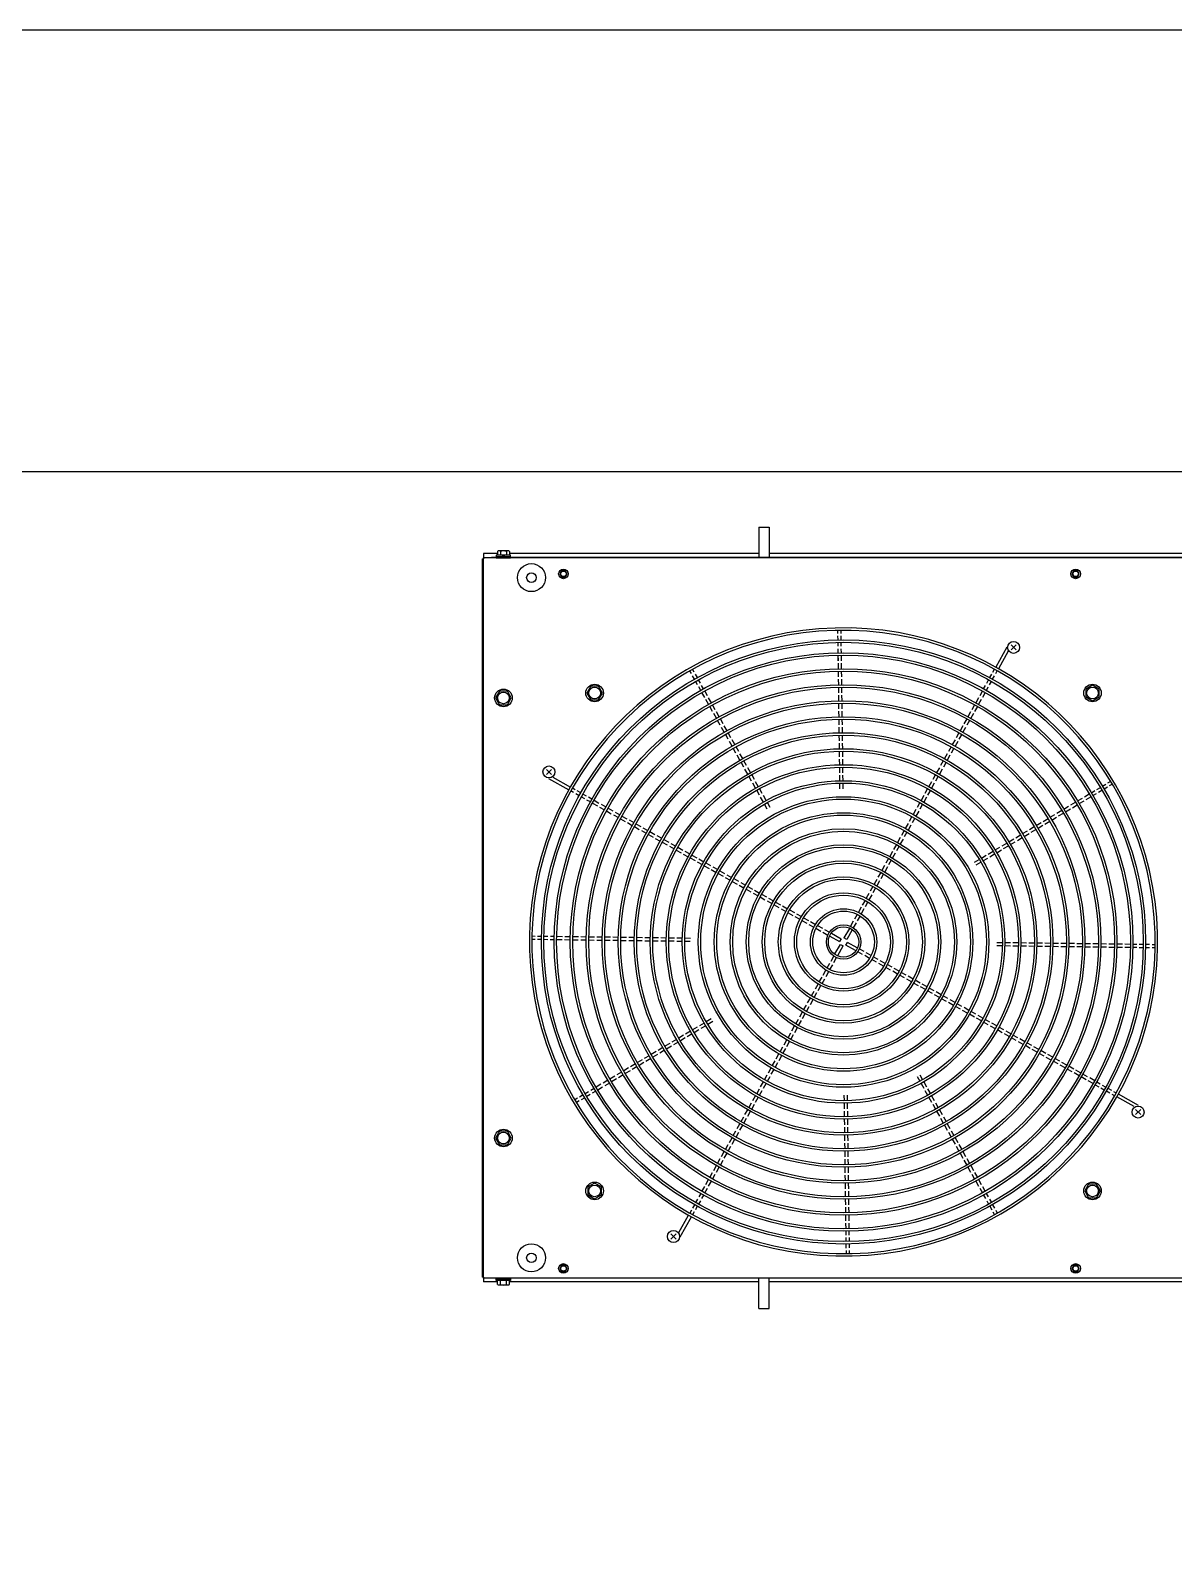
# Model space of a CAD drawing. Header units: millimetres. Extents: x -15161 to 10473752, y -72817 to 33960.
# Drawn here: x -754.2 to -611.4, y -33764.2 to -33574.7 of the extents above; entities that cross this region are included whole.
import ezdxf

# ---------------------------------------------------------------- set-up
doc = ezdxf.new("R2010")
doc.units = ezdxf.units.MM

# ---------------------------------------------------------------- blocks, each defined once
blk = doc.blocks.new('建築底圖1140116')
blk.add_lwpolyline([(1710.08, -21908.9), (-1953.16, -21908.9)])
blk = doc.blocks.new('NAILU')
at = {"linetype": 'ByBlock'}
for p, q in [((1.06, -1.06), (-1.06, 1.06)), ((-1.06, -1.06), (1.06, 1.06))]:
    blk.add_line(p, q, dxfattribs=at)
blk.add_circle((0, 0), 2.5, dxfattribs=at)
blk = doc.blocks.new('機組1140224')
at = {"color": 230}
for p, q in [((7695.5, -33636.75), (7695.5, -33640.57)), ((7695.5, -33636.75), (7696.8, -33636.75)), ((7696.8, -33636.75), (7696.8, -33640.57)), ((7660.98, -33730.5), (7660.98, -33640.7)), ((7660.98, -33640.7), (7661.1, -33640.7)), ((7661.1, -33640.07), (7661.1, -33640.7)), ((7662.85, -33640.07), (7661.1, -33640.07)), ((7841.1, -33640.6), (7661.1, -33640.6)), ((7661.1, -33644.1), (7661.1, -33640.6)), ((7661.1, -33730.48), (7661.1, -33640.72)), ((7840.98, -33640.6), (7661.22, -33640.6)), ((7662.1, -33640.57), (7662.07, -33640.6)), ((7662.7, -33640.57), (7662.1, -33640.57)), ((7662.7, -33640.28), (7662.7, -33640.6)), ((7664.5, -33640.28), (7662.7, -33640.28)), ((7662.7, -33640.44), (7664.5, -33640.44)), ((7662.7, -33640.6), (7664.5, -33640.6)), ((7662.85, -33639.8), (7662.85, -33640.28)), ((7664.16, -33639.73), (7663.04, -33639.73)), ((7663.23, -33639.8), (7663.23, -33640.28)), ((7663.6, -33640.44), (7663.44, -33640.28)), ((7663.76, -33640.44), (7663.6, -33640.28)), ((7663.98, -33639.8), (7663.98, -33640.28)), ((7664.35, -33639.8), (7664.35, -33640.28)), ((7695.5, -33640.07), (7664.35, -33640.07)), ((7664.5, -33640.6), (7664.5, -33640.28)), ((7837.72, -33640.57), (7664.5, -33640.57)), ((7805.4, -33640.07), (7696.8, -33640.07)), ((7705.4, -33650.05), (7705.39, -33649.65)), ((7705.41, -33650.85), (7705.4, -33650.35)), ((7705.8, -33650.05), (7705.79, -33649.65)), ((7705.81, -33650.85), (7705.8, -33650.35)), ((7705.42, -33651.65), (7705.41, -33651.15)), ((7705.43, -33652.45), (7705.42, -33651.95)), ((7705.82, -33651.65), (7705.81, -33651.15)), ((7705.83, -33652.45), (7705.82, -33651.95)), ((7726.52, -33651.74), (7725.11, -33654.26)), ((7726.68, -33652.28), (7725.46, -33654.45)), ((7727.04, -33651.47), (7727.67, -33652.11)), ((7727.04, -33652.11), (7727.67, -33651.47)), ((7705.44, -33653.45), (7705.43, -33652.75)), ((7705.45, -33653.45), (7705.44, -33652.75)), ((7705.46, -33654.45), (7705.45, -33653.75)), ((7705.84, -33653.45), (7705.83, -33652.75)), ((7705.85, -33653.45), (7705.84, -33652.75)), ((7705.86, -33654.45), (7705.85, -33653.75)), ((7687.09, -33655.06), (7686.89, -33654.72)), ((7687.48, -33655.76), (7687.23, -33655.33)), ((7687.44, -33654.87), (7687.24, -33654.52)), ((7687.83, -33655.57), (7687.58, -33655.13)), ((7687.87, -33656.46), (7687.62, -33656.02)), ((7688.22, -33656.26), (7687.97, -33655.83)), ((7705.47, -33655.45), (7705.46, -33654.75)), ((7705.49, -33656.45), (7705.48, -33655.75)), ((7705.87, -33655.45), (7705.86, -33654.75)), ((7705.89, -33656.45), (7705.88, -33655.75)), ((7723.99, -33656.27), (7724.23, -33655.83)), ((7724.34, -33656.46), (7724.58, -33656.03)), ((7724.38, -33655.57), (7724.62, -33655.13)), ((7724.73, -33655.76), (7724.97, -33655.33)), ((7724.77, -33654.87), (7724.97, -33654.52)), ((7725.12, -33655.07), (7725.31, -33654.72)), ((7688.26, -33657.16), (7688.02, -33656.72)), ((7688.61, -33656.96), (7688.36, -33656.53)), ((7688.75, -33658.03), (7688.41, -33657.42)), ((7689.1, -33657.84), (7688.76, -33657.22)), ((7689.59, -33658.71), (7689.24, -33658.1)), ((7705.5, -33657.45), (7705.49, -33656.75)), ((7705.51, -33658.45), (7705.5, -33657.75)), ((7705.9, -33657.45), (7705.89, -33656.75)), ((7705.91, -33658.45), (7705.9, -33657.75)), ((7722.96, -33658.1), (7722.62, -33658.71)), ((7723.45, -33657.22), (7723.11, -33657.84)), ((7723.8, -33657.42), (7723.46, -33658.03)), ((7723.6, -33656.96), (7723.84, -33656.53)), ((7723.95, -33657.16), (7724.19, -33656.72)), ((7689.24, -33658.9), (7688.89, -33658.29)), ((7689.73, -33659.78), (7689.38, -33659.16)), ((7690.07, -33659.58), (7689.73, -33658.97)), ((7690.21, -33660.65), (7689.87, -33660.04)), ((7690.56, -33660.45), (7690.22, -33659.84)), ((7705.52, -33659.45), (7705.52, -33658.75)), ((7705.54, -33660.45), (7705.53, -33659.75)), ((7705.92, -33659.45), (7705.92, -33658.75)), ((7705.94, -33660.45), (7705.93, -33659.75)), ((7721.98, -33659.84), (7721.64, -33660.45)), ((7722.33, -33660.04), (7721.99, -33660.65)), ((7722.47, -33658.97), (7722.13, -33659.58)), ((7722.82, -33659.16), (7722.48, -33659.78)), ((7723.31, -33658.29), (7722.97, -33658.9)), ((7690.7, -33661.52), (7690.36, -33660.91)), ((7691.05, -33661.33), (7690.71, -33660.71)), ((7691.19, -33662.39), (7690.85, -33661.78)), ((7691.54, -33662.2), (7691.2, -33661.59)), ((7705.55, -33661.45), (7705.54, -33660.75)), ((7705.56, -33662.45), (7705.55, -33661.75)), ((7705.95, -33661.45), (7705.94, -33660.75)), ((7705.96, -33662.45), (7705.95, -33661.75)), ((7721.01, -33661.59), (7720.66, -33662.2)), ((7721.35, -33661.78), (7721.01, -33662.39)), ((7721.49, -33660.71), (7721.15, -33661.33)), ((7721.84, -33660.91), (7721.5, -33661.52)), ((7691.68, -33663.27), (7691.34, -33662.65)), ((7692.03, -33663.07), (7691.69, -33662.46)), ((7692.17, -33664.14), (7691.83, -33663.53)), ((7692.52, -33663.94), (7692.18, -33663.33)), ((7705.58, -33663.45), (7705.57, -33662.75)), ((7705.59, -33664.45), (7705.58, -33663.75)), ((7705.98, -33663.45), (7705.97, -33662.75)), ((7705.99, -33664.45), (7705.98, -33663.75)), ((7720.03, -33663.33), (7719.69, -33663.94)), ((7720.38, -33663.53), (7720.03, -33664.14)), ((7720.52, -33662.46), (7720.17, -33663.07)), ((7720.87, -33662.65), (7720.52, -33663.27)), ((7692.66, -33665.01), (7692.32, -33664.4)), ((7693.01, -33664.81), (7692.67, -33664.2)), ((7693.15, -33665.88), (7692.8, -33665.27)), ((7693.5, -33665.69), (7693.15, -33665.08)), ((7705.6, -33665.45), (7705.59, -33664.75)), ((7705.62, -33666.45), (7705.61, -33665.75)), ((7706, -33665.45), (7705.99, -33664.75)), ((7706.02, -33666.45), (7706.01, -33665.75)), ((7719.05, -33665.08), (7718.71, -33665.69)), ((7719.4, -33665.27), (7719.06, -33665.88)), ((7719.54, -33664.2), (7719.2, -33664.81)), ((7719.89, -33664.4), (7719.55, -33665.01)), ((7693.64, -33666.76), (7693.29, -33666.14)), ((7693.98, -33666.56), (7693.64, -33665.95)), ((7694.12, -33667.63), (7693.78, -33667.02)), ((7694.47, -33667.43), (7694.13, -33666.82)), ((7694.96, -33668.3), (7694.62, -33667.69)), ((7705.63, -33667.45), (7705.62, -33666.75)), ((7705.64, -33668.45), (7705.63, -33667.75)), ((7706.03, -33667.45), (7706.02, -33666.75)), ((7706.04, -33668.45), (7706.03, -33667.75)), ((7717.58, -33667.69), (7717.24, -33668.3)), ((7718.07, -33666.82), (7717.73, -33667.43)), ((7718.42, -33667.02), (7718.08, -33667.63)), ((7718.56, -33665.95), (7718.22, -33666.56)), ((7718.91, -33666.14), (7718.57, -33666.76)), ((7669.24, -33668.18), (7671.76, -33669.59)), ((7669.78, -33668.02), (7671.96, -33669.24)), ((7672.57, -33669.58), (7672.22, -33669.39)), ((7694.61, -33668.5), (7694.27, -33667.89)), ((7695.1, -33669.37), (7694.76, -33668.76)), ((7695.45, -33669.18), (7695.11, -33668.57)), ((7695.59, -33670.25), (7695.25, -33669.63)), ((7695.94, -33670.05), (7695.6, -33669.44)), ((7705.65, -33669.45), (7705.65, -33668.75)), ((7706.05, -33669.45), (7706.05, -33668.75)), ((7716.61, -33669.44), (7716.26, -33670.05)), ((7716.96, -33669.63), (7716.61, -33670.25)), ((7717.1, -33668.57), (7716.75, -33669.18)), ((7717.44, -33668.76), (7717.1, -33669.37)), ((7717.93, -33667.89), (7717.59, -33668.5)), ((7737.76, -33669.54), (7738.19, -33669.28)), ((7737.96, -33669.88), (7738.39, -33669.63)), ((7738.44, -33669.13), (7738.87, -33668.87)), ((7738.65, -33669.47), (7739.08, -33669.22)), ((7739.13, -33668.72), (7739.48, -33668.52)), ((7739.34, -33669.06), (7739.68, -33668.86)), ((7672.37, -33669.93), (7672.02, -33669.73)), ((7673.07, -33670.32), (7672.64, -33670.08)), ((7673.27, -33669.97), (7672.83, -33669.73)), ((7673.77, -33670.71), (7673.33, -33670.47)), ((7673.97, -33670.36), (7673.53, -33670.12)), ((7674.47, -33671.1), (7674.03, -33670.86)), ((7674.66, -33670.75), (7674.23, -33670.51)), ((7674.73, -33671.25), (7675.34, -33671.59)), ((7674.92, -33670.9), (7675.53, -33671.24)), ((7675.8, -33671.39), (7676.41, -33671.73)), ((7696.08, -33671.12), (7695.74, -33670.51)), ((7696.43, -33670.92), (7696.09, -33670.31)), ((7696.57, -33671.99), (7696.23, -33671.38)), ((7696.92, -33671.79), (7696.58, -33671.18)), ((7715.63, -33671.18), (7715.29, -33671.79)), ((7715.98, -33671.38), (7715.64, -33671.99)), ((7716.12, -33670.31), (7715.78, -33670.92)), ((7716.47, -33670.51), (7716.12, -33671.12)), ((7734.49, -33671.48), (7735.09, -33671.12)), ((7734.7, -33671.83), (7735.3, -33671.47)), ((7735.35, -33670.97), (7735.95, -33670.61)), ((7735.56, -33671.31), (7736.16, -33670.96)), ((7736.21, -33670.46), (7736.81, -33670.1)), ((7736.41, -33670.8), (7737.02, -33670.45)), ((7737.07, -33669.95), (7737.5, -33669.69)), ((7737.27, -33670.29), (7737.7, -33670.03)), ((7675.6, -33671.74), (7676.21, -33672.08)), ((7676.47, -33672.23), (7677.08, -33672.57)), ((7676.67, -33671.88), (7677.28, -33672.22)), ((7677.35, -33672.72), (7677.96, -33673.06)), ((7677.54, -33672.37), (7678.15, -33672.71)), ((7678.22, -33673.21), (7678.83, -33673.55)), ((7678.41, -33672.86), (7679.02, -33673.2)), ((7679.29, -33673.35), (7679.9, -33673.69)), ((7714.65, -33672.93), (7714.31, -33673.54)), ((7715, -33673.12), (7714.66, -33673.73)), ((7715.14, -33672.06), (7714.8, -33672.67)), ((7715.49, -33672.25), (7715.15, -33672.86)), ((7731.05, -33673.53), (7731.65, -33673.17)), ((7731.91, -33673.02), (7732.51, -33672.66)), ((7732.12, -33673.36), (7732.72, -33673)), ((7732.77, -33672.5), (7733.37, -33672.15)), ((7732.98, -33672.85), (7733.58, -33672.49)), ((7733.63, -33671.99), (7734.23, -33671.63)), ((7733.84, -33672.34), (7734.44, -33671.98)), ((7679.09, -33673.69), (7679.7, -33674.04)), ((7679.96, -33674.18), (7680.57, -33674.53)), ((7680.16, -33673.83), (7680.77, -33674.18)), ((7680.84, -33674.67), (7681.45, -33675.01)), ((7681.03, -33674.32), (7681.64, -33674.67)), ((7681.71, -33675.16), (7682.32, -33675.5)), ((7681.9, -33674.81), (7682.51, -33675.15)), ((7682.78, -33675.3), (7683.39, -33675.64)), ((7713.67, -33674.67), (7713.33, -33675.28)), ((7714.02, -33674.87), (7713.68, -33675.48)), ((7714.16, -33673.8), (7713.82, -33674.41)), ((7714.51, -33674), (7714.17, -33674.61)), ((7727.62, -33675.57), (7728.22, -33675.21)), ((7728.47, -33675.06), (7729.08, -33674.7)), ((7728.68, -33675.4), (7729.28, -33675.05)), ((7729.33, -33674.55), (7729.94, -33674.19)), ((7729.54, -33674.89), (7730.14, -33674.53)), ((7730.19, -33674.04), (7730.8, -33673.68)), ((7730.4, -33674.38), (7731, -33674.02)), ((7731.26, -33673.87), (7731.86, -33673.51)), ((7682.58, -33675.65), (7683.19, -33675.99)), ((7683.45, -33676.14), (7684.06, -33676.48)), ((7683.65, -33675.79), (7684.26, -33676.13)), ((7684.33, -33676.63), (7684.94, -33676.97)), ((7684.52, -33676.28), (7685.13, -33676.62)), ((7685.2, -33677.12), (7685.81, -33677.46)), ((7685.39, -33676.77), (7686, -33677.11)), ((7712.7, -33676.42), (7712.35, -33677.03)), ((7713.05, -33676.61), (7712.7, -33677.22)), ((7713.18, -33675.55), (7712.84, -33676.16)), ((7713.53, -33675.74), (7713.19, -33676.35)), ((7725.04, -33677.1), (7725.64, -33676.75)), ((7725.24, -33677.45), (7725.84, -33677.09)), ((7725.9, -33676.59), (7726.5, -33676.24)), ((7726.1, -33676.94), (7726.7, -33676.58)), ((7726.76, -33676.08), (7727.36, -33675.72)), ((7726.96, -33676.43), (7727.56, -33676.07)), ((7727.82, -33675.91), (7728.42, -33675.56)), ((7686.07, -33677.61), (7686.68, -33677.95)), ((7686.27, -33677.26), (7686.88, -33677.6)), ((7686.94, -33678.09), (7687.55, -33678.44)), ((7687.14, -33677.74), (7687.75, -33678.09)), ((7687.82, -33678.58), (7688.43, -33678.92)), ((7688.01, -33678.23), (7688.62, -33678.58)), ((7688.69, -33679.07), (7689.3, -33679.41)), ((7688.88, -33678.72), (7689.49, -33679.06)), ((7711.23, -33679.04), (7710.89, -33679.65)), ((7711.72, -33678.16), (7711.38, -33678.77)), ((7712.07, -33678.36), (7711.73, -33678.97)), ((7712.21, -33677.29), (7711.87, -33677.9)), ((7712.56, -33677.49), (7712.21, -33678.1)), ((7722.46, -33678.64), (7723.06, -33678.28)), ((7722.66, -33678.98), (7723.26, -33678.62)), ((7723.32, -33678.13), (7723.92, -33677.77)), ((7723.52, -33678.47), (7724.12, -33678.11)), ((7724.18, -33677.62), (7724.78, -33677.26)), ((7724.38, -33677.96), (7724.98, -33677.6)), ((7689.56, -33679.56), (7690.17, -33679.9)), ((7689.76, -33679.21), (7690.37, -33679.55)), ((7690.43, -33680.05), (7691.04, -33680.39)), ((7690.63, -33679.7), (7691.24, -33680.04)), ((7691.3, -33680.54), (7691.92, -33680.88)), ((7691.5, -33680.19), (7692.11, -33680.53)), ((7692.37, -33680.68), (7692.98, -33681.02)), ((7710.25, -33680.78), (7709.91, -33681.39)), ((7710.6, -33680.98), (7710.26, -33681.59)), ((7710.74, -33679.91), (7710.4, -33680.52)), ((7711.09, -33680.1), (7710.75, -33680.72)), ((7711.58, -33679.23), (7711.24, -33679.84)), ((7692.18, -33681.03), (7692.79, -33681.37)), ((7693.05, -33681.52), (7693.66, -33681.86)), ((7693.25, -33681.17), (7693.86, -33681.51)), ((7693.92, -33682), (7694.53, -33682.35)), ((7694.12, -33681.66), (7694.73, -33682)), ((7694.8, -33682.49), (7695.41, -33682.84)), ((7694.99, -33682.14), (7695.6, -33682.49)), ((7695.86, -33682.63), (7696.47, -33682.97)), ((7709.27, -33682.53), (7708.93, -33683.14)), ((7709.62, -33682.72), (7709.28, -33683.33)), ((7709.76, -33681.65), (7709.42, -33682.27)), ((7710.11, -33681.85), (7709.77, -33682.46)), ((7695.67, -33682.98), (7696.28, -33683.32)), ((7696.54, -33683.47), (7697.15, -33683.81)), ((7696.74, -33683.12), (7697.35, -33683.46)), ((7697.41, -33683.96), (7698.02, -33684.3)), ((7697.61, -33683.61), (7698.22, -33683.95)), ((7698.29, -33684.45), (7698.9, -33684.79)), ((7698.48, -33684.1), (7699.09, -33684.44)), ((7699.35, -33684.59), (7699.96, -33684.93)), ((7708.3, -33684.27), (7707.95, -33684.88)), ((7708.64, -33684.47), (7708.3, -33685.08)), ((7708.79, -33683.4), (7708.44, -33684.01)), ((7709.13, -33683.6), (7708.79, -33684.21)), ((7699.16, -33684.94), (7699.77, -33685.28)), ((7700.03, -33685.43), (7700.64, -33685.77)), ((7700.23, -33685.08), (7700.84, -33685.42)), ((7700.9, -33685.92), (7701.51, -33686.26)), ((7701.1, -33685.57), (7701.71, -33685.91)), ((7701.78, -33686.4), (7702.39, -33686.75)), ((7701.97, -33686.06), (7702.58, -33686.4)), ((7702.85, -33686.54), (7703.46, -33686.89)), ((7707.32, -33686.02), (7706.97, -33686.63)), ((7707.67, -33686.22), (7707.32, -33686.83)), ((7707.81, -33685.15), (7707.46, -33685.76)), ((7708.16, -33685.34), (7707.81, -33685.95)), ((7667.55, -33688.3), (7667.15, -33688.29)), ((7667.56, -33687.9), (7667.16, -33687.89)), ((7668.35, -33688.31), (7667.85, -33688.3)), ((7668.36, -33687.91), (7667.86, -33687.9)), ((7669.15, -33688.32), (7668.65, -33688.31)), ((7669.16, -33687.92), (7668.66, -33687.91)), ((7669.95, -33688.33), (7669.45, -33688.32)), ((7669.96, -33687.93), (7669.46, -33687.92)), ((7670.95, -33688.34), (7670.25, -33688.33)), ((7670.96, -33687.94), (7670.26, -33687.93)), ((7671.95, -33688.36), (7671.25, -33688.35)), ((7671.96, -33687.96), (7671.26, -33687.95)), ((7672.95, -33688.37), (7672.25, -33688.36)), ((7672.96, -33687.97), (7672.26, -33687.96)), ((7673.95, -33688.38), (7673.25, -33688.37)), ((7673.96, -33687.98), (7673.26, -33687.97)), ((7674.95, -33688.4), (7674.25, -33688.39)), ((7674.96, -33688), (7674.26, -33687.99)), ((7675.95, -33688.41), (7675.25, -33688.4)), ((7675.96, -33688.01), (7675.26, -33688)), ((7676.95, -33688.42), (7676.25, -33688.41)), ((7676.96, -33688.02), (7676.26, -33688.01)), ((7677.95, -33688.43), (7677.25, -33688.42)), ((7677.96, -33688.03), (7677.26, -33688.02)), ((7678.95, -33688.45), (7678.25, -33688.44)), ((7678.96, -33688.05), (7678.26, -33688.04)), ((7679.95, -33688.46), (7679.25, -33688.45)), ((7679.96, -33688.06), (7679.26, -33688.05)), ((7680.95, -33688.47), (7680.25, -33688.46)), ((7680.96, -33688.07), (7680.26, -33688.06)), ((7681.95, -33688.49), (7681.25, -33688.48)), ((7681.96, -33688.09), (7681.26, -33688.08)), ((7682.95, -33688.5), (7682.25, -33688.49)), ((7682.96, -33688.1), (7682.26, -33688.09)), ((7683.95, -33688.51), (7683.25, -33688.5)), ((7683.96, -33688.11), (7683.26, -33688.1)), ((7684.95, -33688.52), (7684.25, -33688.52)), ((7684.96, -33688.12), (7684.26, -33688.12)), ((7685.95, -33688.54), (7685.25, -33688.53)), ((7685.96, -33688.14), (7685.26, -33688.13)), ((7686.95, -33688.55), (7686.25, -33688.54)), ((7686.96, -33688.15), (7686.26, -33688.14)), ((7702.65, -33686.89), (7703.26, -33687.24)), ((7703.52, -33687.38), (7704.14, -33687.73)), ((7703.72, -33687.03), (7704.33, -33687.38)), ((7704.4, -33687.87), (7705.6, -33688.55)), ((7704.6, -33687.52), (7705.8, -33688.2)), ((7705.8, -33688.2), (7705.6, -33688.55)), ((7706.83, -33686.9), (7706.15, -33688.1)), ((7706.5, -33688.3), (7706.15, -33688.1)), ((7707.18, -33687.09), (7706.5, -33688.3)), ((7704.54, -33690.98), (7704.88, -33690.37)), ((7705.03, -33690.1), (7705.7, -33688.9)), ((7705.38, -33690.3), (7706.05, -33689.1)), ((7705.7, -33688.9), (7706.05, -33689.1)), ((7706.4, -33689), (7706.6, -33688.65)), ((7707.61, -33689.67), (7706.4, -33689)), ((7707.8, -33689.32), (7706.6, -33688.65)), ((7708.48, -33690.16), (7707.87, -33689.82)), ((7708.68, -33689.81), (7708.07, -33689.47)), ((7709.36, -33690.65), (7708.75, -33690.31)), ((7709.55, -33690.3), (7708.94, -33689.96)), ((7710.43, -33690.79), (7709.82, -33690.45)), ((7725.25, -33688.65), (7725.95, -33688.66)), ((7725.25, -33689.05), (7725.95, -33689.06)), ((7726.25, -33688.66), (7726.95, -33688.67)), ((7726.25, -33689.06), (7726.95, -33689.07)), ((7727.25, -33688.67), (7727.95, -33688.68)), ((7727.25, -33689.07), (7727.95, -33689.08)), ((7728.25, -33688.68), (7728.95, -33688.69)), ((7728.25, -33689.08), (7728.95, -33689.09)), ((7729.25, -33688.7), (7729.95, -33688.71)), ((7729.25, -33689.1), (7729.95, -33689.11)), ((7730.25, -33688.71), (7730.95, -33688.72)), ((7730.25, -33689.11), (7730.95, -33689.12)), ((7731.25, -33688.72), (7731.95, -33688.73)), ((7731.25, -33689.12), (7731.95, -33689.13)), ((7732.25, -33688.74), (7732.95, -33688.75)), ((7732.25, -33689.14), (7732.95, -33689.15)), ((7733.25, -33688.75), (7733.95, -33688.76)), ((7733.25, -33689.15), (7733.95, -33689.16)), ((7734.25, -33688.76), (7734.95, -33688.77)), ((7734.25, -33689.16), (7734.95, -33689.17)), ((7735.25, -33688.78), (7735.95, -33688.78)), ((7735.25, -33689.18), (7735.95, -33689.18)), ((7736.25, -33688.79), (7736.95, -33688.8)), ((7736.25, -33689.19), (7736.95, -33689.2)), ((7737.25, -33688.8), (7737.95, -33688.81)), ((7737.25, -33689.2), (7737.95, -33689.21)), ((7738.25, -33688.81), (7738.95, -33688.82)), ((7738.25, -33689.21), (7738.95, -33689.22)), ((7739.25, -33688.83), (7739.95, -33688.84)), ((7739.25, -33689.23), (7739.95, -33689.24)), ((7740.25, -33688.84), (7740.95, -33688.85)), ((7740.25, -33689.24), (7740.95, -33689.25)), ((7741.25, -33688.85), (7741.95, -33688.86)), ((7741.25, -33689.25), (7741.95, -33689.26)), ((7742.25, -33688.87), (7742.75, -33688.87)), ((7742.25, -33689.27), (7742.75, -33689.27)), ((7743.05, -33688.88), (7743.55, -33688.88)), ((7743.05, -33689.28), (7743.55, -33689.28)), ((7743.85, -33688.89), (7744.35, -33688.89)), ((7743.85, -33689.29), (7744.35, -33689.29)), ((7744.65, -33688.9), (7745.05, -33688.9)), ((7744.65, -33689.3), (7745.05, -33689.3)), ((7703.56, -33692.73), (7703.9, -33692.12)), ((7703.91, -33692.92), (7704.25, -33692.31)), ((7704.05, -33691.85), (7704.39, -33691.24)), ((7704.4, -33692.05), (7704.74, -33691.44)), ((7704.89, -33691.18), (7705.23, -33690.56)), ((7710.23, -33691.14), (7709.62, -33690.8)), ((7711.1, -33691.63), (7710.49, -33691.29)), ((7711.3, -33691.28), (7710.69, -33690.94)), ((7711.98, -33692.12), (7711.37, -33691.78)), ((7712.17, -33691.77), (7711.56, -33691.43)), ((7712.85, -33692.61), (7712.24, -33692.27)), ((7713.05, -33692.26), (7712.44, -33691.92)), ((7702.58, -33694.47), (7702.92, -33693.86)), ((7702.93, -33694.67), (7703.27, -33694.06)), ((7703.07, -33693.6), (7703.41, -33692.99)), ((7703.42, -33693.8), (7703.76, -33693.19)), ((7713.72, -33693.1), (7713.11, -33692.75)), ((7713.92, -33692.75), (7713.31, -33692.41)), ((7714.6, -33693.59), (7713.99, -33693.24)), ((7714.79, -33693.24), (7714.18, -33692.89)), ((7715.47, -33694.07), (7714.86, -33693.73)), ((7715.66, -33693.73), (7715.05, -33693.38)), ((7716.34, -33694.56), (7715.73, -33694.22)), ((7716.54, -33694.21), (7715.93, -33693.87)), ((7701.6, -33696.22), (7701.95, -33695.61)), ((7701.95, -33696.41), (7702.29, -33695.8)), ((7702.09, -33695.35), (7702.43, -33694.74)), ((7702.44, -33695.54), (7702.78, -33694.93)), ((7717.21, -33695.05), (7716.6, -33694.71)), ((7717.41, -33694.7), (7716.8, -33694.36)), ((7718.09, -33695.54), (7717.48, -33695.2)), ((7718.28, -33695.19), (7717.67, -33694.85)), ((7718.96, -33696.03), (7718.35, -33695.69)), ((7719.15, -33695.68), (7718.54, -33695.34)), ((7719.83, -33696.52), (7719.22, -33696.18)), ((7720.03, -33696.17), (7719.42, -33695.83)), ((7700.63, -33697.96), (7700.97, -33697.35)), ((7700.97, -33698.16), (7701.32, -33697.55)), ((7701.11, -33697.09), (7701.46, -33696.48)), ((7701.46, -33697.29), (7701.81, -33696.68)), ((7720.7, -33697.01), (7720.09, -33696.67)), ((7720.9, -33696.66), (7720.29, -33696.32)), ((7721.58, -33697.5), (7720.97, -33697.15)), ((7721.77, -33697.15), (7721.16, -33696.81)), ((7722.45, -33697.99), (7721.84, -33697.64)), ((7722.64, -33697.64), (7722.03, -33697.29)), ((7723.52, -33698.12), (7722.91, -33697.78)), ((7686.96, -33699.75), (7686.36, -33700.11)), ((7687.82, -33699.24), (7687.22, -33699.59)), ((7688.03, -33699.58), (7687.43, -33699.94)), ((7688.68, -33698.73), (7688.08, -33699.08)), ((7688.89, -33699.07), (7688.28, -33699.43)), ((7689.54, -33698.21), (7688.94, -33698.57)), ((7689.75, -33698.56), (7689.14, -33698.92)), ((7699.16, -33700.58), (7699.5, -33699.97)), ((7699.65, -33699.71), (7699.99, -33699.1)), ((7700, -33699.91), (7700.34, -33699.29)), ((7700.14, -33698.84), (7700.48, -33698.23)), ((7700.49, -33699.03), (7700.83, -33698.42)), ((7723.32, -33698.47), (7722.71, -33698.13)), ((7724.19, -33698.96), (7723.58, -33698.62)), ((7724.39, -33698.61), (7723.78, -33698.27)), ((7725.07, -33699.45), (7724.46, -33699.11)), ((7725.26, -33699.1), (7724.65, -33698.76)), ((7725.94, -33699.94), (7725.33, -33699.6)), ((7726.13, -33699.59), (7725.52, -33699.25)), ((7727.01, -33700.08), (7726.4, -33699.74)), ((7683.52, -33701.79), (7682.92, -33702.15)), ((7684.38, -33701.28), (7683.78, -33701.64)), ((7684.59, -33701.63), (7683.99, -33701.98)), ((7685.24, -33700.77), (7684.64, -33701.13)), ((7685.45, -33701.11), (7684.85, -33701.47)), ((7686.1, -33700.26), (7685.5, -33700.62)), ((7686.31, -33700.6), (7685.71, -33700.96)), ((7687.17, -33700.09), (7686.57, -33700.45)), ((7698.18, -33702.33), (7698.52, -33701.72)), ((7698.67, -33701.45), (7699.01, -33700.84)), ((7699.02, -33701.65), (7699.36, -33701.04)), ((7699.51, -33700.78), (7699.85, -33700.17)), ((7726.81, -33700.43), (7726.2, -33700.09)), ((7727.68, -33700.92), (7727.07, -33700.58)), ((7727.88, -33700.57), (7727.27, -33700.23)), ((7728.56, -33701.41), (7727.95, -33701.06)), ((7728.75, -33701.06), (7728.14, -33700.72)), ((7729.43, -33701.9), (7728.82, -33701.55)), ((7729.62, -33701.55), (7729.01, -33701.2)), ((7730.5, -33702.04), (7729.89, -33701.69)), ((7680.95, -33703.33), (7680.34, -33703.68)), ((7681.15, -33703.67), (7680.55, -33704.03)), ((7681.81, -33702.82), (7681.2, -33703.17)), ((7682.01, -33703.16), (7681.41, -33703.52)), ((7682.67, -33702.3), (7682.06, -33702.66)), ((7682.87, -33702.65), (7682.27, -33703.01)), ((7683.73, -33702.14), (7683.13, -33702.49)), ((7697.2, -33704.07), (7697.55, -33703.46)), ((7697.55, -33704.27), (7697.9, -33703.66)), ((7697.69, -33703.2), (7698.03, -33702.59)), ((7698.04, -33703.4), (7698.38, -33702.78)), ((7698.53, -33702.52), (7698.87, -33701.91)), ((7730.3, -33702.38), (7729.69, -33702.04)), ((7731.17, -33702.87), (7730.56, -33702.53)), ((7731.37, -33702.52), (7730.76, -33702.18)), ((7732.05, -33703.36), (7731.43, -33703.02)), ((7732.24, -33703.01), (7731.63, -33702.67)), ((7732.92, -33703.85), (7732.31, -33703.51)), ((7733.11, -33703.5), (7732.5, -33703.16)), ((7733.99, -33703.99), (7733.38, -33703.65)), ((7677.51, -33705.37), (7676.91, -33705.73)), ((7678.37, -33704.86), (7677.77, -33705.22)), ((7678.57, -33705.2), (7677.97, -33705.56)), ((7679.23, -33704.35), (7678.63, -33704.71)), ((7679.43, -33704.69), (7678.83, -33705.05)), ((7680.09, -33703.84), (7679.49, -33704.2)), ((7680.29, -33704.18), (7679.69, -33704.54)), ((7696.23, -33705.82), (7696.57, -33705.21)), ((7696.58, -33706.01), (7696.92, -33705.4)), ((7696.72, -33704.94), (7697.06, -33704.33)), ((7697.06, -33705.14), (7697.41, -33704.53)), ((7715.29, -33705.4), (7715.63, -33706.01)), ((7715.64, -33705.21), (7715.98, -33705.82)), ((7733.79, -33704.34), (7733.18, -33704)), ((7734.66, -33704.83), (7734.05, -33704.49)), ((7734.86, -33704.48), (7734.25, -33704.14)), ((7735.54, -33705.32), (7734.92, -33704.97)), ((7735.73, -33704.97), (7735.12, -33704.63)), ((7736.41, -33705.81), (7735.8, -33705.46)), ((7736.6, -33705.46), (7735.99, -33705.11)), ((7737.48, -33705.95), (7736.86, -33705.6)), ((7674.24, -33707.31), (7673.81, -33707.57)), ((7674.93, -33706.9), (7674.5, -33707.16)), ((7675.13, -33707.25), (7674.7, -33707.5)), ((7675.79, -33706.39), (7675.19, -33706.75)), ((7675.99, -33706.74), (7675.39, -33707.1)), ((7676.65, -33705.88), (7676.05, -33706.24)), ((7676.85, -33706.23), (7676.25, -33706.58)), ((7677.71, -33705.71), (7677.11, -33706.07)), ((7695.25, -33707.56), (7695.59, -33706.95)), ((7695.6, -33707.76), (7695.94, -33707.15)), ((7695.74, -33706.69), (7696.08, -33706.08)), ((7696.09, -33706.89), (7696.43, -33706.27)), ((7715.78, -33706.27), (7716.12, -33706.89)), ((7716.12, -33706.08), (7716.47, -33706.69)), ((7716.26, -33707.15), (7716.61, -33707.76)), ((7716.61, -33706.95), (7716.96, -33707.56)), ((7737.28, -33706.29), (7736.67, -33705.95)), ((7737.54, -33706.44), (7737.98, -33706.69)), ((7737.74, -33706.09), (7738.17, -33706.34)), ((7738.24, -33706.83), (7738.68, -33707.08)), ((7738.43, -33706.48), (7738.87, -33706.73)), ((7738.94, -33707.22), (7739.37, -33707.47)), ((7739.13, -33706.88), (7739.57, -33707.12)), ((7739.83, -33707.27), (7740.18, -33707.46)), ((7672.87, -33708.13), (7672.52, -33708.33)), ((7673.07, -33708.47), (7672.73, -33708.68)), ((7673.55, -33707.72), (7673.12, -33707.98)), ((7673.76, -33708.06), (7673.33, -33708.32)), ((7674.45, -33707.66), (7674.02, -33707.91)), ((7694.27, -33709.31), (7694.61, -33708.7)), ((7694.62, -33709.5), (7694.96, -33708.89)), ((7694.76, -33708.43), (7695.1, -33707.82)), ((7695.11, -33708.63), (7695.45, -33708.02)), ((7706.15, -33707.75), (7706.16, -33708.45)), ((7706.16, -33708.75), (7706.17, -33709.45)), ((7706.55, -33707.74), (7706.56, -33708.44)), ((7706.56, -33708.74), (7706.57, -33709.44)), ((7716.75, -33708.02), (7717.1, -33708.63)), ((7717.1, -33707.82), (7717.44, -33708.43)), ((7717.24, -33708.89), (7717.58, -33709.5)), ((7717.59, -33708.7), (7717.93, -33709.31)), ((7739.63, -33707.62), (7739.98, -33707.81)), ((7742.42, -33709.17), (7740.25, -33707.96)), ((7742.96, -33709.02), (7740.44, -33707.61)), ((7692.8, -33711.92), (7693.15, -33711.31)), ((7693.29, -33711.05), (7693.64, -33710.44)), ((7693.64, -33711.25), (7693.98, -33710.64)), ((7693.78, -33710.18), (7694.12, -33709.57)), ((7694.13, -33710.37), (7694.47, -33709.76)), ((7706.18, -33709.75), (7706.18, -33710.45)), ((7706.19, -33710.75), (7706.2, -33711.45)), ((7706.58, -33709.74), (7706.58, -33710.44)), ((7706.59, -33710.74), (7706.6, -33711.44)), ((7717.73, -33709.76), (7718.07, -33710.37)), ((7718.08, -33709.57), (7718.42, -33710.18)), ((7718.22, -33710.64), (7718.56, -33711.25)), ((7718.57, -33710.44), (7718.91, -33711.05)), ((7719.06, -33711.31), (7719.4, -33711.92)), ((7743.23, -33709.53), (7742.59, -33710.17)), ((7742.59, -33709.53), (7743.23, -33710.17)), ((7691.83, -33713.67), (7692.17, -33713.06)), ((7692.32, -33712.8), (7692.66, -33712.19)), ((7692.67, -33712.99), (7693.01, -33712.38)), ((7693.15, -33712.12), (7693.5, -33711.51)), ((7706.2, -33711.75), (7706.21, -33712.45)), ((7706.21, -33712.75), (7706.22, -33713.45)), ((7706.6, -33711.74), (7706.61, -33712.44)), ((7706.61, -33712.74), (7706.62, -33713.44)), ((7718.71, -33711.51), (7719.05, -33712.12)), ((7719.2, -33712.38), (7719.54, -33712.99)), ((7719.55, -33712.19), (7719.89, -33712.8)), ((7720.03, -33713.06), (7720.38, -33713.67)), ((7690.85, -33715.41), (7691.19, -33714.8)), ((7691.2, -33715.61), (7691.54, -33715)), ((7691.34, -33714.54), (7691.68, -33713.93)), ((7691.69, -33714.74), (7692.03, -33714.13)), ((7692.18, -33713.86), (7692.52, -33713.25)), ((7706.23, -33713.75), (7706.24, -33714.45)), ((7706.24, -33714.75), (7706.25, -33715.45)), ((7706.63, -33713.74), (7706.64, -33714.44)), ((7706.64, -33714.74), (7706.65, -33715.44)), ((7719.69, -33713.25), (7720.03, -33713.86)), ((7720.17, -33714.13), (7720.52, -33714.74)), ((7720.52, -33713.93), (7720.87, -33714.54)), ((7720.66, -33715), (7721.01, -33715.61)), ((7721.01, -33714.8), (7721.35, -33715.41)), ((7689.87, -33717.16), (7690.21, -33716.55)), ((7690.22, -33717.35), (7690.56, -33716.74)), ((7690.36, -33716.29), (7690.7, -33715.68)), ((7690.71, -33716.48), (7691.05, -33715.87)), ((7706.25, -33715.75), (7706.26, -33716.45)), ((7706.27, -33716.75), (7706.28, -33717.45)), ((7706.65, -33715.74), (7706.66, -33716.44)), ((7706.67, -33716.74), (7706.68, -33717.44)), ((7721.15, -33715.87), (7721.49, -33716.48)), ((7721.5, -33715.68), (7721.84, -33716.29)), ((7721.64, -33716.74), (7721.98, -33717.35)), ((7721.99, -33716.55), (7722.33, -33717.16)), ((7688.89, -33718.9), (7689.24, -33718.29)), ((7689.24, -33719.1), (7689.59, -33718.49)), ((7689.38, -33718.03), (7689.73, -33717.42)), ((7689.73, -33718.23), (7690.07, -33717.62)), ((7706.28, -33717.75), (7706.29, -33718.45)), ((7706.29, -33718.75), (7706.3, -33719.45)), ((7706.68, -33717.74), (7706.69, -33718.44)), ((7706.69, -33718.74), (7706.7, -33719.44)), ((7722.13, -33717.62), (7722.47, -33718.23)), ((7722.48, -33717.42), (7722.82, -33718.03)), ((7722.62, -33718.49), (7722.96, -33719.1)), ((7722.97, -33718.29), (7723.31, -33718.9)), ((7687.87, -33720.74), (7687.62, -33721.17)), ((7688.26, -33720.04), (7688.01, -33720.47)), ((7688.61, -33720.23), (7688.36, -33720.67)), ((7688.41, -33719.78), (7688.75, -33719.17)), ((7688.76, -33719.97), (7689.1, -33719.36)), ((7706.31, -33719.75), (7706.31, -33720.45)), ((7706.32, -33720.75), (7706.33, -33721.45)), ((7706.71, -33719.74), (7706.71, -33720.44)), ((7706.72, -33720.74), (7706.73, -33721.44)), ((7723.11, -33719.36), (7723.45, -33719.97)), ((7723.46, -33719.17), (7723.8, -33719.78)), ((7723.6, -33720.23), (7723.84, -33720.67)), ((7723.94, -33720.04), (7724.19, -33720.47)), ((7724.34, -33720.74), (7724.58, -33721.17)), ((7687.08, -33722.13), (7686.89, -33722.48)), ((7687.48, -33721.43), (7687.23, -33721.87)), ((7687.43, -33722.33), (7687.24, -33722.68)), ((7687.82, -33721.63), (7687.58, -33722.06)), ((7688.22, -33720.93), (7687.97, -33721.37)), ((7706.33, -33721.75), (7706.34, -33722.45)), ((7706.73, -33721.74), (7706.74, -33722.44)), ((7723.99, -33720.93), (7724.23, -33721.37)), ((7724.38, -33721.63), (7724.62, -33722.07)), ((7724.73, -33721.43), (7724.97, -33721.87)), ((7724.77, -33722.33), (7724.96, -33722.68)), ((7725.12, -33722.13), (7725.31, -33722.48)), ((7685.53, -33724.92), (7686.74, -33722.74)), ((7685.68, -33725.46), (7687.09, -33722.94)), ((7706.34, -33722.75), (7706.35, -33723.45)), ((7706.36, -33723.75), (7706.37, -33724.45)), ((7706.74, -33722.74), (7706.75, -33723.44)), ((7706.76, -33723.74), (7706.77, -33724.44)), ((7685.17, -33725.73), (7684.53, -33725.09)), ((7685.17, -33725.09), (7684.53, -33725.73)), ((7706.38, -33724.75), (7706.38, -33725.25)), ((7706.39, -33725.55), (7706.39, -33726.05)), ((7706.4, -33726.35), (7706.4, -33726.85)), ((7706.78, -33724.74), (7706.78, -33725.24)), ((7706.79, -33725.54), (7706.79, -33726.04)), ((7706.8, -33726.34), (7706.8, -33726.84)), ((7661.1, -33730.6), (7661.1, -33727.1)), ((7706.41, -33727.15), (7706.41, -33727.55)), ((7706.81, -33727.14), (7706.81, -33727.54)), ((7661.1, -33730.38), (7660.98, -33730.38)), ((7661.1, -33730.5), (7660.98, -33730.5)), ((7661.1, -33730.5), (7661.1, -33731.07)), ((7841.1, -33730.6), (7661.1, -33730.6)), ((7662.85, -33731.07), (7661.1, -33731.07)), ((7840.98, -33730.6), (7661.22, -33730.6)), ((7662.7, -33730.92), (7662.7, -33730.6)), ((7662.7, -33730.6), (7664.5, -33730.6)), ((7662.7, -33730.76), (7664.5, -33730.76)), ((7664.5, -33730.92), (7662.7, -33730.92)), ((7662.85, -33731.4), (7662.85, -33730.92)), ((7664.16, -33731.47), (7663.04, -33731.47)), ((7663.23, -33731.4), (7663.23, -33730.92)), ((7663.6, -33730.76), (7663.44, -33730.92)), ((7663.76, -33730.76), (7663.6, -33730.92)), ((7663.98, -33731.4), (7663.98, -33730.92)), ((7664.35, -33731.4), (7664.35, -33730.92)), ((7695.5, -33731.07), (7664.35, -33731.07)), ((7664.5, -33730.6), (7664.5, -33730.92)), ((7695.5, -33734.39), (7695.5, -33730.6)), ((7696.8, -33734.39), (7696.8, -33730.6)), ((7805.4, -33731.07), (7696.8, -33731.07)), ((7695.5, -33734.39), (7696.8, -33734.39))]:
    blk.add_line(p, q, dxfattribs=at)
for points in [[(7670.87, -33642.2), (7670.64, -33642.6), (7670.87, -33643), (7671.33, -33643), (7671.56, -33642.6), (7671.33, -33642.2)], [(7734.87, -33642.2), (7734.64, -33642.6), (7734.87, -33643), (7735.33, -33643), (7735.56, -33642.6), (7735.33, -33642.2)], [(7663.11, -33657.25), (7662.62, -33658.1), (7663.11, -33658.95), (7664.09, -33658.95), (7664.58, -33658.1), (7664.09, -33657.25)], [(7674.5, -33656.64), (7674.01, -33657.49), (7674.5, -33658.33), (7675.48, -33658.33), (7675.97, -33657.49), (7675.48, -33656.64)], [(7738.06, -33657), (7737.21, -33656.51), (7736.37, -33657), (7736.37, -33657.98), (7737.21, -33658.47), (7738.06, -33657.98)], [(7663.11, -33712.25), (7662.62, -33713.1), (7663.11, -33713.95), (7664.09, -33713.95), (7664.58, -33713.1), (7664.09, -33712.25)], [(7674.14, -33720.2), (7674.99, -33720.69), (7675.84, -33720.2), (7675.84, -33719.22), (7674.99, -33718.73), (7674.14, -33719.22)], [(7737.7, -33720.56), (7738.19, -33719.71), (7737.7, -33718.86), (7736.72, -33718.86), (7736.23, -33719.71), (7736.72, -33720.56)], [(7670.87, -33729), (7670.64, -33729.4), (7670.87, -33729.8), (7671.33, -33729.8), (7671.56, -33729.4), (7671.33, -33729)], [(7734.87, -33729), (7734.64, -33729.4), (7734.87, -33729.8), (7735.33, -33729.8), (7735.56, -33729.4), (7735.33, -33729)]]:
    blk.add_lwpolyline(points, close=True, dxfattribs=at)
for centre, radius in [((7667.1, -33643.07), 1.75), ((7667.1, -33643.07), 0.6), ((7671.1, -33642.6), 0.6), ((7671.1, -33642.6), 0.345), ((7735.1, -33642.6), 0.6), ((7735.1, -33642.6), 0.345), ((7706.1, -33688.6), 37.75), ((7706.1, -33688.6), 37.45), ((7706.1, -33688.6), 36.15), ((7727.35, -33651.79), 0.75), ((7706.1, -33688.6), 35.85), ((7706.1, -33688.6), 34.15), ((7706.1, -33688.6), 33.85), ((7674.99, -33657.49), 1.1), ((7737.21, -33657.49), 1.1), ((7663.6, -33658.1), 1.1), ((7663.6, -33658.1), 0.735), ((7706.1, -33688.6), 32.15), ((7706.1, -33688.6), 31.85), ((7674.99, -33657.49), 0.735), ((7737.21, -33657.49), 0.735), ((7706.1, -33688.6), 30.15), ((7706.1, -33688.6), 29.85), ((7706.1, -33688.6), 28.15), ((7706.1, -33688.6), 27.85), ((7706.1, -33688.6), 26.15), ((7706.1, -33688.6), 25.85), ((7706.1, -33688.6), 24.15), ((7706.1, -33688.6), 23.85), ((7706.1, -33688.6), 22.15), ((7706.1, -33688.6), 21.85), ((7706.1, -33688.6), 20.15), ((7706.1, -33688.6), 19.85), ((7706.1, -33688.6), 18.15), ((7706.1, -33688.6), 17.85), ((7706.1, -33688.6), 16.15), ((7706.1, -33688.6), 15.85), ((7706.1, -33688.6), 14.15), ((7706.1, -33688.6), 13.85), ((7706.1, -33688.6), 12.15), ((7706.1, -33688.6), 11.85), ((7706.1, -33688.6), 10.15), ((7706.1, -33688.6), 9.85), ((7706.1, -33688.6), 8.15), ((7706.1, -33688.6), 7.85), ((7706.1, -33688.6), 6.15), ((7706.1, -33688.6), 5.85), ((7706.1, -33688.6), 4.15), ((7706.1, -33688.6), 3.85), ((7706.1, -33688.6), 2.15), ((7706.1, -33688.6), 1.9), ((7742.91, -33709.85), 0.75), ((7663.6, -33713.1), 1.1), ((7663.6, -33713.1), 0.735), ((7674.99, -33719.71), 1.1), ((7737.21, -33719.71), 1.1), ((7674.99, -33719.71), 0.735), ((7737.21, -33719.71), 0.735), ((7667.1, -33728.07), 1.75), ((7684.85, -33725.41), 0.75), ((7667.1, -33728.07), 0.6), ((7671.1, -33729.4), 0.6), ((7671.1, -33729.4), 0.345), ((7735.1, -33729.4), 0.6), ((7735.1, -33729.4), 0.345)]:
    blk.add_circle(centre, radius, dxfattribs=at)
for centre, radius, start, end in [((7663.04, -33640.01), 0.286, 49.0554, 130.9446), ((7663.6, -33640.77), 1.04, 68.853, 111.147), ((7664.16, -33640.01), 0.286, 49.0554, 130.9446), ((7706.1, -33688.6), 39.25, 271.5568, 271.5458), ((7706.1, -33688.6), 38.95, 271.572, 271.5714), ((7663.04, -33731.18), 0.286, 229.0554, 310.9446), ((7663.6, -33730.43), 1.04, 248.853, 291.147), ((7664.16, -33731.18), 0.286, 229.0554, 310.9446)]:
    blk.add_arc(centre, radius, start, end, dxfattribs=at)
at = {"color": 230, "xscale": 0.3, "yscale": 0.3, "zscale": 0.3}
blk.add_blockref('NAILU', (7669.29, -33667.35), dxfattribs=at)

msp = doc.modelspace()

# ---------------------------------------------------------------- linework, layer by layer
msp.add_lwpolyline([(-2764.4316, -33574.6737), (-2764.4316, -37816.4453), (3360.8703, -37816.4453), (3360.8703, -33574.6737)], close=True)

# ---------------------------------------------------------------- block references
at = {"color": 2}
msp.add_blockref('建築底圖1140116', (0, -11720.9444), dxfattribs=at)
at = {"color": 230}
msp.add_blockref('機組1140224', (-8358.716, 0), dxfattribs=at)

doc.saveas('drawing.dxf')
